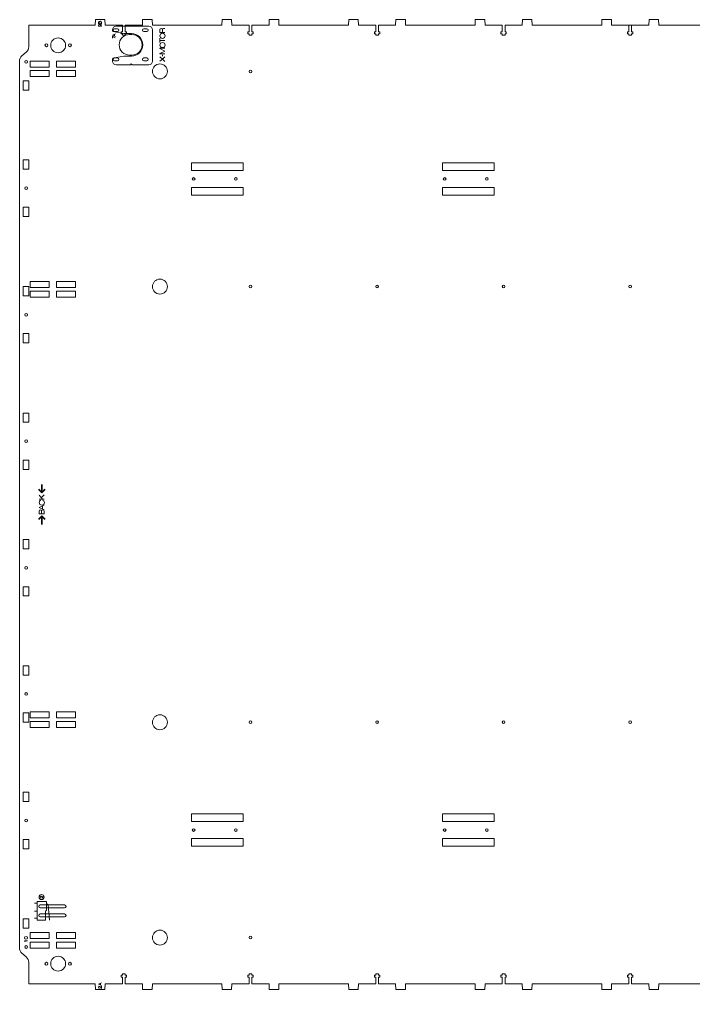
# Model space of a CAD drawing. Header units: millimetres. Extents: x 28 to 1172, y 38 to 862.
# Drawn here: x 28 to 600, y 38 to 862 of the extents above; entities that cross this region are included whole.
import ezdxf

# ---------------------------------------------------------------- set-up
doc = ezdxf.new("R2010")
doc.units = ezdxf.units.MM
doc.layers.add('New Back', color=1, linetype='CONTINUOUS', lineweight=0, true_color=0xff0000)
doc.layers.add('New Back Text', color=5, linetype='CONTINUOUS', lineweight=0, true_color=0x0000ff)

msp = doc.modelspace()

# ---------------------------------------------------------------- linework, layer by layer
at = {"layer": 'New Back', "color": 1, "true_color": 0xff0000}
for p, q in [((36.5, 838.39), (36.5, 856.68)), ((36.5, 856.68), (54.61, 856.68)), ((92.76, 856.68), (53.41, 856.68)), ((92.76, 856.68), (92.96, 861.55)), ((92.96, 861.55), (100.99, 861.55)), ((100.99, 861.55), (101.19, 856.68)), ((101.19, 856.68), (115.82, 856.68)), ((115.82, 856.68), (115.82, 851.06)), ((118.12, 851.06), (118.12, 856.68)), ((118.12, 856.68), (132.77, 856.68)), ((132.77, 856.68), (132.97, 861.55)), ((132.97, 861.55), (141, 861.55)), ((141, 861.55), (141.2, 856.68)), ((141.2, 856.68), (200.1, 856.68)), ((200.1, 856.68), (200.3, 861.55)), ((200.3, 861.55), (208.33, 861.55)), ((208.33, 861.55), (208.53, 856.68)), ((208.53, 856.68), (223.16, 856.68)), ((223.16, 856.68), (223.16, 851.06)), ((225.46, 851.06), (225.46, 856.68)), ((225.46, 856.68), (240.11, 856.68)), ((240.11, 856.68), (240.31, 861.55)), ((240.31, 861.55), (248.34, 861.55)), ((248.34, 861.55), (248.54, 856.68)), ((248.54, 856.68), (307.44, 856.68)), ((307.44, 856.68), (307.64, 861.55)), ((307.64, 861.55), (315.67, 861.55)), ((315.67, 861.55), (315.87, 856.68)), ((315.87, 856.68), (330.5, 856.68)), ((330.5, 856.68), (330.5, 851.06)), ((332.8, 851.06), (332.8, 856.68)), ((332.8, 856.68), (347.45, 856.68)), ((347.45, 856.68), (347.65, 861.55)), ((347.65, 861.55), (355.68, 861.55)), ((355.68, 861.55), (355.88, 856.68)), ((355.88, 856.68), (414.78, 856.68)), ((414.78, 856.68), (414.98, 861.55)), ((414.98, 861.55), (423.01, 861.55)), ((423.01, 861.55), (423.21, 856.68)), ((423.21, 856.68), (437.84, 856.68)), ((437.84, 856.68), (437.84, 851.06)), ((440.14, 851.06), (440.14, 856.68)), ((440.14, 856.68), (454.79, 856.68)), ((454.79, 856.68), (454.99, 861.55)), ((454.99, 861.55), (463.02, 861.55)), ((463.02, 861.55), (463.22, 856.68)), ((463.22, 856.68), (522.12, 856.68)), ((522.12, 856.68), (522.32, 861.55)), ((522.32, 861.55), (530.35, 861.55)), ((530.35, 861.55), (530.55, 856.68)), ((530.55, 856.68), (545.18, 856.68)), ((530.55, 856.68), (560.55, 856.68)), ((545.18, 856.68), (545.18, 851.06)), ((547.48, 851.06), (547.48, 856.68)), ((547.48, 856.68), (562.13, 856.68)), ((562.13, 856.68), (562.33, 861.55)), ((562.33, 861.55), (570.36, 861.55)), ((570.36, 861.55), (570.56, 856.68)), ((570.56, 856.68), (629.46, 856.68)), ((115.82, 851.06), (114.7, 851.06)), ((114.7, 851.06), (114.7, 849.3)), ((114.7, 849.3), (115.82, 849.3)), ((115.82, 849.3), (115.82, 848.15)), ((115.82, 848.15), (118.12, 848.15)), ((119.24, 851.06), (118.12, 851.06)), ((118.12, 848.15), (118.12, 849.3)), ((118.12, 849.3), (119.24, 849.3)), ((119.24, 849.3), (119.24, 851.06)), ((223.16, 851.06), (222.04, 851.06)), ((222.04, 851.06), (222.04, 849.3)), ((222.04, 849.3), (223.16, 849.3)), ((223.16, 849.3), (223.16, 848.15)), ((223.16, 848.15), (225.46, 848.15)), ((226.58, 851.06), (225.46, 851.06)), ((225.46, 848.15), (225.46, 849.3)), ((225.46, 849.3), (226.58, 849.3)), ((226.58, 849.3), (226.58, 851.06)), ((330.5, 851.06), (329.38, 851.06)), ((329.38, 851.06), (329.38, 849.3)), ((329.38, 849.3), (330.5, 849.3)), ((330.5, 849.3), (330.5, 848.15)), ((330.5, 848.15), (332.8, 848.15)), ((333.92, 851.06), (332.8, 851.06)), ((332.8, 848.15), (332.8, 849.3)), ((332.8, 849.3), (333.92, 849.3)), ((333.92, 849.3), (333.92, 851.06)), ((437.84, 851.06), (436.72, 851.06)), ((436.72, 851.06), (436.72, 849.3)), ((436.72, 849.3), (437.84, 849.3)), ((437.84, 849.3), (437.84, 848.15)), ((437.84, 848.15), (440.14, 848.15)), ((441.26, 851.06), (440.14, 851.06)), ((440.14, 848.15), (440.14, 849.3)), ((440.14, 849.3), (441.26, 849.3)), ((441.26, 849.3), (441.26, 851.06)), ((545.18, 851.06), (544.06, 851.06)), ((544.06, 851.06), (544.06, 849.3)), ((544.06, 849.3), (545.18, 849.3)), ((545.18, 849.3), (545.18, 848.15)), ((545.18, 848.15), (547.48, 848.15)), ((548.6, 851.06), (547.48, 851.06)), ((547.48, 848.15), (547.48, 849.3)), ((547.48, 849.3), (548.6, 849.3)), ((548.6, 849.3), (548.6, 851.06)), ((28.5, 73.87), (28.5, 826)), ((36.5, 61.48), (36.5, 43.32)), ((115.83, 50.7), (114.71, 50.7)), ((114.71, 50.7), (114.71, 48.94)), ((118.12, 51.85), (115.83, 51.85)), ((115.83, 51.85), (115.83, 50.7)), ((118.12, 50.7), (118.12, 51.85)), ((119.24, 50.7), (118.12, 50.7)), ((119.24, 48.94), (119.24, 50.7)), ((223.17, 50.7), (222.05, 50.7)), ((222.05, 50.7), (222.05, 48.94)), ((225.46, 51.85), (223.17, 51.85)), ((223.17, 51.85), (223.17, 50.7)), ((225.46, 50.7), (225.46, 51.85)), ((226.58, 50.7), (225.46, 50.7)), ((226.58, 48.94), (226.58, 50.7)), ((330.51, 50.7), (329.39, 50.7)), ((329.39, 50.7), (329.39, 48.94)), ((332.8, 51.85), (330.51, 51.85)), ((330.51, 51.85), (330.51, 50.7)), ((332.8, 50.7), (332.8, 51.85)), ((333.92, 50.7), (332.8, 50.7)), ((333.92, 48.94), (333.92, 50.7)), ((437.85, 50.7), (436.73, 50.7)), ((436.73, 50.7), (436.73, 48.94)), ((440.14, 51.85), (437.85, 51.85)), ((437.85, 51.85), (437.85, 50.7)), ((440.14, 50.7), (440.14, 51.85)), ((441.26, 50.7), (440.14, 50.7)), ((441.26, 48.94), (441.26, 50.7)), ((545.18, 50.7), (544.06, 50.7)), ((544.06, 50.7), (544.06, 48.94)), ((547.48, 51.85), (545.18, 51.85)), ((545.18, 51.85), (545.18, 50.7)), ((547.48, 50.7), (547.48, 51.85)), ((548.6, 50.7), (547.48, 50.7)), ((548.6, 48.94), (548.6, 50.7)), ((36.5, 43.32), (54.61, 43.32)), ((92.74, 43.32), (53.41, 43.32)), ((92.94, 38.45), (92.74, 43.32)), ((101.17, 43.32), (100.97, 38.45)), ((115.83, 43.32), (101.17, 43.32)), ((114.71, 48.94), (115.83, 48.94)), ((115.83, 48.94), (115.83, 43.32)), ((118.12, 43.32), (118.12, 48.94)), ((118.12, 48.94), (119.24, 48.94)), ((132.75, 43.32), (118.12, 43.32)), ((132.95, 38.45), (132.75, 43.32)), ((141.19, 43.32), (140.99, 38.45)), ((200.08, 43.32), (141.19, 43.32)), ((200.28, 38.45), (200.08, 43.32)), ((208.51, 43.32), (208.31, 38.45)), ((223.17, 43.32), (208.51, 43.32)), ((222.05, 48.94), (223.17, 48.94)), ((223.17, 48.94), (223.17, 43.32)), ((225.46, 43.32), (225.46, 48.94)), ((225.46, 48.94), (226.58, 48.94)), ((240.09, 43.32), (225.46, 43.32)), ((240.29, 38.45), (240.09, 43.32)), ((248.53, 43.32), (248.33, 38.45)), ((307.42, 43.32), (248.53, 43.32)), ((307.62, 38.45), (307.42, 43.32)), ((315.85, 43.32), (315.65, 38.45)), ((330.51, 43.32), (315.85, 43.32)), ((329.39, 48.94), (330.51, 48.94)), ((330.51, 48.94), (330.51, 43.32)), ((332.8, 43.32), (332.8, 48.94)), ((332.8, 48.94), (333.92, 48.94)), ((347.43, 43.32), (332.8, 43.32)), ((347.63, 38.45), (347.43, 43.32)), ((355.87, 43.32), (355.67, 38.45)), ((414.76, 43.32), (355.87, 43.32)), ((414.96, 38.45), (414.76, 43.32)), ((423.19, 43.32), (422.99, 38.45)), ((437.85, 43.32), (423.19, 43.32)), ((436.73, 48.94), (437.85, 48.94)), ((437.85, 48.94), (437.85, 43.32)), ((440.14, 43.32), (440.14, 48.94)), ((440.14, 48.94), (441.26, 48.94)), ((454.77, 43.32), (440.14, 43.32)), ((454.97, 38.45), (454.77, 43.32)), ((463.21, 43.32), (463.01, 38.45)), ((522.1, 43.32), (463.21, 43.32)), ((522.3, 38.45), (522.1, 43.32)), ((530.53, 43.32), (530.33, 38.45)), ((545.18, 43.32), (530.53, 43.32)), ((544.06, 48.94), (545.18, 48.94)), ((545.18, 48.94), (545.18, 43.32)), ((547.48, 43.32), (547.48, 48.94)), ((547.48, 48.94), (548.6, 48.94)), ((562.11, 43.32), (547.48, 43.32)), ((562.31, 38.45), (562.11, 43.32)), ((570.54, 43.32), (570.34, 38.45)), ((629.44, 43.32), (570.54, 43.32)), ((100.97, 38.45), (92.94, 38.45)), ((140.99, 38.45), (132.95, 38.45)), ((208.31, 38.45), (200.28, 38.45)), ((248.33, 38.45), (240.29, 38.45)), ((315.65, 38.45), (307.62, 38.45)), ((355.67, 38.45), (347.63, 38.45)), ((422.99, 38.45), (414.96, 38.45)), ((463.01, 38.45), (454.97, 38.45)), ((530.33, 38.45), (522.3, 38.45)), ((570.34, 38.45), (562.31, 38.45))]:
    msp.add_line(p, q, dxfattribs=at)
for points in [[(109.19, 853.61), (111.6, 853.61), (111.6, 853.61)], [(111.6, 851.21), (109.19, 851.21)], [(121.8, 848.77), (123.8, 848.77), (123.8, 848.77)], [(133.99, 853.61), (136.4, 853.61), (136.4, 853.61)], [(136.4, 851.21), (133.99, 851.21)], [(34.34, 833.74), (30.66, 830.65)], [(51.32, 838.36), (51.32, 838.36)], [(61.32, 833.24), (61.32, 833.24)], [(71.32, 838.36), (71.32, 838.36)], [(28.5, 826), (28.5, 626.2)], [(35.27, 825.53), (35.27, 825.53)], [(37.73, 821.04), (37.73, 826.16), (53.73, 826.16), (53.73, 821.04), (37.73, 821.04), (37.73, 821.04)], [(59.96, 821.04), (59.96, 826.16), (75.96, 826.16), (75.96, 821.04), (59.96, 821.04), (59.96, 821.04)], [(109.19, 828.81), (111.6, 828.81), (111.6, 828.81)], [(111.6, 826.41), (109.19, 826.41)], [(123.8, 831.25), (121.8, 831.25)], [(133.99, 828.81), (136.4, 828.81), (136.4, 828.81)], [(136.4, 826.41), (133.99, 826.41)], [(37.73, 813.04), (37.73, 818.16), (53.73, 818.16), (53.73, 813.04), (37.73, 813.04), (37.73, 813.04)], [(59.96, 813.04), (59.96, 818.16), (75.96, 818.16), (75.96, 813.04), (59.96, 813.04), (59.96, 813.04)], [(225.45, 817.45), (225.45, 817.45)], [(31.66, 801.59), (31.66, 809.47), (36.62, 809.47), (36.62, 801.59), (31.66, 801.59), (31.66, 801.59)], [(147.57, 811.13), (147.57, 811.13)], [(31.66, 734.41), (31.66, 742.29), (36.62, 742.29), (36.62, 734.41), (31.66, 734.41), (31.66, 734.41)], [(197.06, 739.76), (218.1, 739.76), (218.1, 733.36), (174.43, 733.36), (174.43, 739.76), (197.06, 739.76), (197.06, 739.76)], [(409.85, 739.76), (430.89, 739.76), (430.89, 733.36), (387.22, 733.36), (387.22, 739.76), (409.85, 739.76), (409.85, 739.76)], [(176.21, 725.02), (176.21, 725.02)], [(211.92, 725.02), (211.92, 725.02)], [(389, 725.02), (389, 725.02)], [(424.71, 725.02), (424.71, 725.02)], [(35.27, 718.35), (35.27, 718.35)], [(191.07, 712.56), (174.43, 712.56), (174.43, 718.96), (218.1, 718.96), (218.1, 712.56), (191.07, 712.56), (191.07, 712.56)], [(403.86, 712.56), (387.22, 712.56), (387.22, 718.96), (430.89, 718.96), (430.89, 712.56), (403.86, 712.56), (403.86, 712.56)], [(31.66, 694.41), (31.66, 702.29), (36.62, 702.29), (36.62, 694.41), (31.66, 694.41), (31.66, 694.41)], [(31.66, 627.07), (31.66, 634.95), (36.62, 634.95), (36.62, 627.07), (31.66, 627.07), (31.66, 627.07)], [(37.73, 634.01), (37.73, 639.13), (53.73, 639.13), (53.73, 634.01), (37.73, 634.01), (37.73, 634.01)], [(59.96, 634.01), (59.96, 639.13), (75.96, 639.13), (75.96, 634.01), (59.96, 634.01), (59.96, 634.01)], [(225.45, 634.88), (225.45, 634.88)], [(332.79, 634.88), (332.79, 634.88)], [(440.13, 634.88), (440.13, 634.88)], [(547.47, 634.88), (547.47, 634.88)], [(37.73, 626.01), (37.73, 631.13), (53.73, 631.13), (53.73, 626.01), (37.73, 626.01), (37.73, 626.01)], [(59.96, 626.01), (59.96, 631.13), (75.96, 631.13), (75.96, 626.01), (59.96, 626.01), (59.96, 626.01)], [(147.57, 628.56), (147.57, 628.56)], [(35.27, 611.01), (35.27, 611.01)], [(31.66, 587.07), (31.66, 594.95), (36.62, 594.95), (36.62, 587.07), (31.66, 587.07), (31.66, 587.07)], [(31.66, 519.73), (31.66, 527.61), (36.62, 527.61), (36.62, 519.73), (31.66, 519.73), (31.66, 519.73)], [(35.27, 503.67), (35.27, 503.67)], [(31.66, 479.73), (31.66, 487.61), (36.62, 487.61), (36.62, 479.73), (31.66, 479.73), (31.66, 479.73)], [(31.66, 412.39), (31.66, 420.27), (36.62, 420.27), (36.62, 412.39), (31.66, 412.39), (31.66, 412.39)], [(35.27, 396.33), (35.27, 396.33)], [(31.66, 372.39), (31.66, 380.27), (36.62, 380.27), (36.62, 372.39), (31.66, 372.39), (31.66, 372.39)], [(31.66, 305.32), (31.66, 313.2), (36.62, 313.2), (36.62, 305.32), (31.66, 305.32), (31.66, 305.32)], [(35.27, 289.26), (35.27, 289.26)], [(28.5, 273.67), (28.5, 73.87)], [(31.66, 265.32), (31.66, 273.2), (36.62, 273.2), (36.62, 265.32), (31.66, 265.32), (31.66, 265.32)], [(37.73, 268.87), (37.73, 273.99), (53.73, 273.99), (53.73, 268.87), (37.73, 268.87), (37.73, 268.87)], [(59.96, 268.87), (59.96, 273.99), (75.96, 273.99), (75.96, 268.87), (59.96, 268.87), (59.96, 268.87)], [(37.73, 260.87), (37.73, 265.99), (53.73, 265.99), (53.73, 260.87), (37.73, 260.87), (37.73, 260.87)], [(59.96, 260.87), (59.96, 265.99), (75.96, 265.99), (75.96, 260.87), (59.96, 260.87), (59.96, 260.87)], [(225.45, 265.27), (225.45, 265.27)], [(332.79, 265.27), (332.79, 265.27)], [(440.13, 265.27), (440.13, 265.27)], [(547.47, 265.27), (547.47, 265.27)], [(147.57, 258.95), (147.57, 258.95)], [(31.66, 197.98), (31.66, 205.86), (36.62, 205.86), (36.62, 197.98), (31.66, 197.98), (31.66, 197.98)], [(35.27, 212.66), (35.27, 212.66)], [(35.27, 181.92), (35.27, 181.92)], [(197.06, 187.44), (218.1, 187.44), (218.1, 181.04), (174.43, 181.04), (174.43, 187.44), (197.06, 187.44), (197.06, 187.44)], [(409.85, 187.44), (430.89, 187.44), (430.89, 181.04), (387.22, 181.04), (387.22, 187.44), (409.85, 187.44), (409.85, 187.44)], [(31.66, 157.98), (31.66, 165.86), (36.62, 165.86), (36.62, 157.98), (31.66, 157.98), (31.66, 157.98)], [(191.07, 160.24), (174.43, 160.24), (174.43, 166.64), (218.1, 166.64), (218.1, 160.24), (191.07, 160.24), (191.07, 160.24)], [(176.21, 172.7), (176.21, 172.7)], [(211.92, 172.7), (211.92, 172.7)], [(403.86, 160.24), (387.22, 160.24), (387.22, 166.64), (430.89, 166.64), (430.89, 160.24), (403.86, 160.24), (403.86, 160.24)], [(389, 172.7), (389, 172.7)], [(424.71, 172.7), (424.71, 172.7)], [(66.82, 110.27), (46.02, 110.27), (46.02, 110.27)], [(46.02, 107.87), (66.82, 107.87)], [(66.82, 102.59), (46.02, 102.59), (46.02, 102.59)], [(46.02, 100.19), (66.82, 100.19)], [(31.66, 90.64), (31.66, 98.52), (36.62, 98.52), (36.62, 90.64), (31.66, 90.64), (31.66, 90.64)], [(37.73, 81.68), (37.73, 86.81), (53.73, 86.81), (53.73, 81.68), (37.73, 81.68), (37.73, 81.68)], [(59.96, 81.68), (59.96, 86.81), (75.96, 86.81), (75.96, 81.68), (59.96, 81.68), (59.96, 81.68)], [(225.45, 82.56), (225.45, 82.56)], [(35.14, 82.25), (35.14, 82.25)], [(35.27, 74.58), (35.27, 74.58)], [(37.73, 73.68), (37.73, 78.8), (53.73, 78.8), (53.73, 73.68), (37.73, 73.68), (37.73, 73.68)], [(59.96, 73.68), (59.96, 78.8), (75.96, 78.8), (75.96, 73.68), (59.96, 73.68), (59.96, 73.68)], [(147.57, 76.24), (147.57, 76.24)], [(30.66, 69.22), (34.34, 66.13)], [(51.32, 59.24), (51.32, 59.24)], [(71.32, 59.24), (71.32, 59.24)], [(61.32, 54.12), (61.32, 54.12)]]:
    msp.add_lwpolyline(points, dxfattribs=at)
for points in [[(107.99, 852.41), (107.99, 853.07), (108.53, 853.61), (109.19, 853.61)], [(109.19, 851.21), (108.53, 851.21), (107.99, 851.74), (107.99, 852.41)], [(111.6, 853.61), (112.26, 853.61), (112.8, 853.07), (112.8, 852.41)], [(112.8, 852.41), (112.8, 851.74), (112.26, 851.21), (111.6, 851.21)], [(113.04, 840.01), (113.04, 844.85), (116.96, 848.77), (121.8, 848.77)], [(123.8, 848.77), (128.64, 848.77), (132.56, 844.85), (132.56, 840.01)], [(132.79, 852.41), (132.79, 853.07), (133.33, 853.61), (133.99, 853.61)], [(133.99, 851.21), (133.33, 851.21), (132.79, 851.74), (132.79, 852.41)], [(136.4, 853.61), (137.06, 853.61), (137.6, 853.07), (137.6, 852.41)], [(137.6, 852.41), (137.6, 851.74), (137.06, 851.21), (136.4, 851.21)], [(51.32, 840.76), (50.66, 840.76), (50.12, 840.23), (50.12, 839.57)], [(50.12, 839.57), (50.12, 838.9), (50.66, 838.36), (51.32, 838.36)], [(52.52, 839.57), (52.52, 840.23), (51.98, 840.76), (51.32, 840.76)], [(51.32, 838.36), (51.98, 838.36), (52.52, 838.9), (52.52, 839.57)], [(61.32, 845.88), (57.83, 845.88), (55, 843.06), (55, 839.57)], [(55, 839.57), (55, 836.07), (57.83, 833.24), (61.32, 833.24)], [(67.64, 839.57), (67.64, 843.06), (64.81, 845.88), (61.32, 845.88)], [(61.32, 833.24), (64.81, 833.24), (67.64, 836.07), (67.64, 839.57)], [(71.32, 840.76), (70.66, 840.76), (70.12, 840.23), (70.12, 839.57)], [(70.12, 839.57), (70.12, 838.9), (70.66, 838.36), (71.32, 838.36)], [(72.52, 839.57), (72.52, 840.23), (71.98, 840.76), (71.32, 840.76)], [(71.32, 838.36), (71.98, 838.36), (72.52, 838.9), (72.52, 839.57)], [(121.8, 831.25), (116.96, 831.25), (113.04, 835.17), (113.04, 840.01)], [(132.56, 840.01), (132.56, 835.17), (128.64, 831.25), (123.8, 831.25)], [(36.5, 838.39), (36.5, 836.83), (35.53, 834.74), (34.34, 833.74)], [(30.66, 830.65), (29.47, 829.65), (28.5, 827.56), (28.5, 826)], [(33, 825.53), (33, 826.16), (33.51, 826.67), (34.14, 826.67)], [(34.14, 824.39), (33.51, 824.39), (33, 824.9), (33, 825.53)], [(34.14, 826.67), (34.76, 826.67), (35.27, 826.16), (35.27, 825.53)], [(35.27, 825.53), (35.27, 824.9), (34.76, 824.39), (34.14, 824.39)], [(107.99, 827.61), (107.99, 828.27), (108.53, 828.81), (109.19, 828.81)], [(109.19, 826.41), (108.53, 826.41), (107.99, 826.94), (107.99, 827.61)], [(111.6, 828.81), (112.26, 828.81), (112.8, 828.27), (112.8, 827.61)], [(112.8, 827.61), (112.8, 826.94), (112.26, 826.41), (111.6, 826.41)], [(132.79, 827.61), (132.79, 828.27), (133.33, 828.81), (133.99, 828.81)], [(133.99, 826.41), (133.33, 826.41), (132.79, 826.94), (132.79, 827.61)], [(136.4, 828.81), (137.06, 828.81), (137.6, 828.27), (137.6, 827.61)], [(137.6, 827.61), (137.6, 826.94), (137.06, 826.41), (136.4, 826.41)], [(147.57, 823.77), (144.08, 823.77), (141.25, 820.94), (141.25, 817.45)], [(153.89, 817.45), (153.89, 820.94), (151.06, 823.77), (147.57, 823.77)], [(141.25, 817.45), (141.25, 813.96), (144.08, 811.13), (147.57, 811.13)], [(147.57, 811.13), (151.06, 811.13), (153.89, 813.96), (153.89, 817.45)], [(223.17, 817.45), (223.17, 818.08), (223.68, 818.59), (224.31, 818.59)], [(224.31, 816.31), (223.68, 816.31), (223.17, 816.82), (223.17, 817.45)], [(224.31, 818.59), (224.94, 818.59), (225.45, 818.08), (225.45, 817.45)], [(225.45, 817.45), (225.45, 816.82), (224.94, 816.31), (224.31, 816.31)], [(176.21, 727.3), (175.59, 727.3), (175.07, 726.79), (175.07, 726.16)], [(175.07, 726.16), (175.07, 725.54), (175.59, 725.02), (176.21, 725.02)], [(177.35, 726.16), (177.35, 726.79), (176.84, 727.3), (176.21, 727.3)], [(176.21, 725.02), (176.84, 725.02), (177.35, 725.54), (177.35, 726.16)], [(211.92, 727.3), (211.3, 727.3), (210.78, 726.79), (210.78, 726.16)], [(210.78, 726.16), (210.78, 725.54), (211.29, 725.02), (211.92, 725.02)], [(213.06, 726.16), (213.06, 726.79), (212.55, 727.3), (211.92, 727.3)], [(211.92, 725.02), (212.55, 725.02), (213.06, 725.54), (213.06, 726.16)], [(389, 727.3), (388.37, 727.3), (387.86, 726.79), (387.86, 726.16)], [(387.86, 726.16), (387.86, 725.54), (388.37, 725.02), (389, 725.02)], [(390.14, 726.16), (390.14, 726.79), (389.63, 727.3), (389, 727.3)], [(389, 725.02), (389.63, 725.02), (390.14, 725.54), (390.14, 726.16)], [(424.71, 727.3), (424.08, 727.3), (423.57, 726.79), (423.57, 726.16)], [(423.57, 726.16), (423.57, 725.54), (424.08, 725.02), (424.71, 725.02)], [(425.85, 726.16), (425.85, 726.79), (425.34, 727.3), (424.71, 727.3)], [(424.71, 725.02), (425.34, 725.02), (425.85, 725.54), (425.85, 726.16)], [(33, 718.35), (33, 718.98), (33.51, 719.49), (34.14, 719.49)], [(34.14, 717.21), (33.51, 717.21), (33, 717.72), (33, 718.35)], [(34.14, 719.49), (34.76, 719.49), (35.27, 718.98), (35.27, 718.35)], [(35.27, 718.35), (35.27, 717.72), (34.76, 717.21), (34.14, 717.21)], [(147.57, 641.2), (144.08, 641.2), (141.25, 638.37), (141.25, 634.88)], [(141.25, 634.88), (141.25, 631.39), (144.08, 628.56), (147.57, 628.56)], [(153.89, 634.88), (153.89, 638.37), (151.06, 641.2), (147.57, 641.2)], [(147.57, 628.56), (151.06, 628.56), (153.89, 631.39), (153.89, 634.88)], [(223.17, 634.88), (223.17, 635.51), (223.68, 636.02), (224.31, 636.02)], [(224.31, 633.74), (223.68, 633.74), (223.17, 634.26), (223.17, 634.88)], [(224.31, 636.02), (224.94, 636.02), (225.45, 635.51), (225.45, 634.88)], [(225.45, 634.88), (225.45, 634.26), (224.94, 633.74), (224.31, 633.74)], [(330.51, 634.88), (330.51, 635.51), (331.02, 636.02), (331.65, 636.02)], [(331.65, 633.74), (331.02, 633.74), (330.51, 634.26), (330.51, 634.88)], [(331.65, 636.02), (332.28, 636.02), (332.79, 635.51), (332.79, 634.88)], [(332.79, 634.88), (332.79, 634.26), (332.28, 633.74), (331.65, 633.74)], [(437.85, 634.88), (437.85, 635.51), (438.36, 636.02), (438.99, 636.02)], [(438.99, 633.74), (438.36, 633.74), (437.85, 634.26), (437.85, 634.88)], [(438.99, 636.02), (439.62, 636.02), (440.13, 635.51), (440.13, 634.88)], [(440.13, 634.88), (440.13, 634.26), (439.62, 633.74), (438.99, 633.74)], [(545.19, 634.88), (545.19, 635.51), (545.7, 636.02), (546.33, 636.02)], [(546.33, 633.74), (545.7, 633.74), (545.19, 634.26), (545.19, 634.88)], [(546.33, 636.02), (546.96, 636.02), (547.47, 635.51), (547.47, 634.88)], [(547.47, 634.88), (547.47, 634.26), (546.96, 633.74), (546.33, 633.74)], [(33, 611.01), (33, 611.64), (33.51, 612.15), (34.14, 612.15)], [(34.14, 609.87), (33.51, 609.87), (33, 610.38), (33, 611.01)], [(34.14, 612.15), (34.76, 612.15), (35.27, 611.64), (35.27, 611.01)], [(35.27, 611.01), (35.27, 610.38), (34.76, 609.87), (34.14, 609.87)], [(33, 503.67), (33, 504.3), (33.51, 504.81), (34.14, 504.81)], [(34.14, 502.53), (33.51, 502.53), (33, 503.04), (33, 503.67)], [(34.14, 504.81), (34.76, 504.81), (35.27, 504.3), (35.27, 503.67)], [(35.27, 503.67), (35.27, 503.04), (34.76, 502.53), (34.14, 502.53)], [(33, 396.33), (33, 396.96), (33.51, 397.47), (34.14, 397.47)], [(34.14, 395.19), (33.51, 395.19), (33, 395.7), (33, 396.33)], [(34.14, 397.47), (34.76, 397.47), (35.27, 396.96), (35.27, 396.33)], [(35.27, 396.33), (35.27, 395.7), (34.76, 395.19), (34.14, 395.19)], [(33, 289.26), (33, 289.89), (33.51, 290.4), (34.14, 290.4)], [(34.14, 288.12), (33.51, 288.12), (33, 288.63), (33, 289.26)], [(34.14, 290.4), (34.76, 290.4), (35.27, 289.89), (35.27, 289.26)], [(35.27, 289.26), (35.27, 288.63), (34.76, 288.12), (34.14, 288.12)], [(147.57, 271.59), (144.08, 271.59), (141.25, 268.76), (141.25, 265.27)], [(147.57, 271.59), (144.08, 271.59), (141.25, 268.76), (141.25, 265.27)], [(141.25, 265.27), (141.25, 261.78), (144.08, 258.95), (147.57, 258.95)], [(153.89, 265.27), (153.89, 268.76), (151.06, 271.59), (147.57, 271.59)], [(153.89, 265.27), (153.89, 268.76), (151.06, 271.59), (147.57, 271.59)], [(147.57, 258.95), (151.06, 258.95), (153.89, 261.78), (153.89, 265.27)], [(223.17, 265.27), (223.17, 265.9), (223.68, 266.41), (224.31, 266.41)], [(224.31, 264.13), (223.68, 264.13), (223.17, 264.64), (223.17, 265.27)], [(224.31, 266.41), (224.94, 266.41), (225.45, 265.9), (225.45, 265.27)], [(225.45, 265.27), (225.45, 264.64), (224.94, 264.13), (224.31, 264.13)], [(330.51, 265.27), (330.51, 265.9), (331.02, 266.41), (331.65, 266.41)], [(331.65, 264.13), (331.02, 264.13), (330.51, 264.64), (330.51, 265.27)], [(331.65, 266.41), (332.28, 266.41), (332.79, 265.9), (332.79, 265.27)], [(332.79, 265.27), (332.79, 264.64), (332.28, 264.13), (331.65, 264.13)], [(437.85, 265.27), (437.85, 265.9), (438.36, 266.41), (438.99, 266.41)], [(438.99, 264.13), (438.36, 264.13), (437.85, 264.64), (437.85, 265.27)], [(438.99, 266.41), (439.62, 266.41), (440.13, 265.9), (440.13, 265.27)], [(440.13, 265.27), (440.13, 264.64), (439.62, 264.13), (438.99, 264.13)], [(545.19, 265.27), (545.19, 265.9), (545.7, 266.41), (546.33, 266.41)], [(546.33, 264.13), (545.7, 264.13), (545.19, 264.64), (545.19, 265.27)], [(546.33, 266.41), (546.96, 266.41), (547.47, 265.9), (547.47, 265.27)], [(547.47, 265.27), (547.47, 264.64), (546.96, 264.13), (546.33, 264.13)], [(33, 181.92), (33, 182.55), (33.51, 183.06), (34.14, 183.06)], [(34.14, 180.78), (33.51, 180.78), (33, 181.29), (33, 181.92)], [(34.14, 183.06), (34.76, 183.06), (35.27, 182.55), (35.27, 181.92)], [(35.27, 181.92), (35.27, 181.29), (34.76, 180.78), (34.14, 180.78)], [(176.21, 174.98), (175.59, 174.98), (175.07, 174.46), (175.07, 173.84)], [(175.07, 173.84), (175.07, 173.21), (175.59, 172.7), (176.21, 172.7)], [(177.35, 173.84), (177.35, 174.46), (176.84, 174.98), (176.21, 174.98)], [(176.21, 172.7), (176.84, 172.7), (177.35, 173.21), (177.35, 173.84)], [(211.92, 174.98), (211.3, 174.98), (210.78, 174.46), (210.78, 173.84)], [(210.78, 173.84), (210.78, 173.21), (211.29, 172.7), (211.92, 172.7)], [(213.06, 173.84), (213.06, 174.46), (212.55, 174.98), (211.92, 174.98)], [(211.92, 172.7), (212.55, 172.7), (213.06, 173.21), (213.06, 173.84)], [(389, 174.98), (388.37, 174.98), (387.86, 174.46), (387.86, 173.84)], [(387.86, 173.84), (387.86, 173.21), (388.37, 172.7), (389, 172.7)], [(390.14, 173.84), (390.14, 174.46), (389.63, 174.98), (389, 174.98)], [(389, 172.7), (389.63, 172.7), (390.14, 173.21), (390.14, 173.84)], [(424.71, 174.98), (424.08, 174.98), (423.57, 174.46), (423.57, 173.84)], [(423.57, 173.84), (423.57, 173.21), (424.08, 172.7), (424.71, 172.7)], [(425.85, 173.84), (425.85, 174.46), (425.34, 174.98), (424.71, 174.98)], [(424.71, 172.7), (425.34, 172.7), (425.85, 173.21), (425.85, 173.84)], [(46.02, 110.27), (45.36, 110.27), (44.82, 109.73), (44.82, 109.07)], [(44.82, 109.07), (44.82, 108.41), (45.36, 107.87), (46.02, 107.87)], [(68.02, 109.07), (68.02, 109.73), (67.48, 110.27), (66.82, 110.27)], [(66.82, 107.87), (67.48, 107.87), (68.02, 108.41), (68.02, 109.07)], [(46.02, 102.59), (45.36, 102.59), (44.82, 102.05), (44.82, 101.39)], [(44.82, 101.39), (44.82, 100.73), (45.36, 100.19), (46.02, 100.19)], [(68.02, 101.39), (68.02, 102.05), (67.48, 102.59), (66.82, 102.59)], [(66.82, 100.19), (67.48, 100.19), (68.02, 100.73), (68.02, 101.39)], [(147.57, 88.87), (144.08, 88.87), (141.25, 86.05), (141.25, 82.56)], [(141.25, 82.56), (141.25, 79.06), (144.08, 76.24), (147.57, 76.24)], [(153.89, 82.56), (153.89, 86.05), (151.06, 88.87), (147.57, 88.87)], [(147.57, 76.24), (151.06, 76.24), (153.89, 79.06), (153.89, 82.56)], [(223.17, 82.56), (223.17, 83.19), (223.68, 83.7), (224.31, 83.7)], [(224.31, 81.42), (223.68, 81.42), (223.17, 81.93), (223.17, 82.56)], [(224.31, 83.7), (224.94, 83.7), (225.45, 83.19), (225.45, 82.56)], [(225.45, 82.56), (225.45, 81.93), (224.94, 81.42), (224.31, 81.42)], [(33, 74.58), (33, 75.21), (33.51, 75.72), (34.14, 75.72)], [(34.14, 73.44), (33.51, 73.44), (33, 73.95), (33, 74.58)], [(34.14, 75.72), (34.76, 75.72), (35.27, 75.21), (35.27, 74.58)], [(35.27, 74.58), (35.27, 73.95), (34.76, 73.44), (34.14, 73.44)], [(28.5, 73.87), (28.5, 72.31), (29.47, 70.22), (30.66, 69.22)], [(34.34, 66.13), (35.53, 65.13), (36.5, 63.04), (36.5, 61.48)], [(61.32, 66.76), (57.83, 66.76), (55, 63.93), (55, 60.44)], [(67.64, 60.44), (67.64, 63.93), (64.81, 66.76), (61.32, 66.76)], [(51.32, 61.64), (50.66, 61.64), (50.12, 61.1), (50.12, 60.44)], [(50.12, 60.44), (50.12, 59.77), (50.66, 59.24), (51.32, 59.24)], [(52.52, 60.44), (52.52, 61.1), (51.98, 61.64), (51.32, 61.64)], [(51.32, 59.24), (51.98, 59.24), (52.52, 59.77), (52.52, 60.44)], [(55, 60.44), (55, 56.95), (57.83, 54.12), (61.32, 54.12)], [(61.32, 54.12), (64.81, 54.12), (67.64, 56.95), (67.64, 60.44)], [(71.32, 61.64), (70.66, 61.64), (70.12, 61.1), (70.12, 60.44)], [(70.12, 60.44), (70.12, 59.77), (70.66, 59.24), (71.32, 59.24)], [(72.52, 60.44), (72.52, 61.1), (71.98, 61.64), (71.32, 61.64)], [(71.32, 59.24), (71.98, 59.24), (72.52, 59.77), (72.52, 60.44)]]:
    msp.add_open_spline(points, degree=3, dxfattribs=at)
at = {"layer": 'New Back Text', "color": 5, "true_color": 0x0000ff}
for points in [[(95.57, 857.88), (95.57, 859.19)], [(97.99, 859.11), (97.99, 857.88), (95.57, 857.88), (95.57, 857.88)], [(96.72, 859.31), (96.72, 857.88)], [(96.72, 859.31), (96.72, 859.31)], [(96.87, 856.66), (97.17, 856.08)], [(97.92, 855.46), (97.92, 857.23)], [(109.83, 846.97), (107.41, 848.08), (107.41, 848.17), (109.83, 849.28)], [(107.69, 851.41), (116.99, 849.63), (123.56, 849.63)], [(109.03, 848.91), (109.03, 847.33)], [(138.16, 855.83), (110.56, 855.83)], [(141.36, 826.23), (141.36, 852.63)], [(151.77, 850.33), (147.61, 850.33), (147.61, 852.63)], [(149.74, 852.78), (149.75, 852.78)], [(149.75, 852.78), (149.76, 850.33)], [(107.4, 845.54), (107.4, 847.23), (107.49, 847.23)], [(147.6, 847.63), (147.6, 847.63)], [(147.6, 841.94), (147.6, 845.54)], [(151.77, 843.75), (147.6, 843.75)], [(147.6, 839.78), (147.6, 839.78)], [(151.77, 832.34), (147.61, 832.34), (147.61, 832.53), (151.66, 834.72), (151.66, 834.73), (147.61, 836.91), (147.61, 837.1), (151.77, 837.1)], [(149.78, 830.37), (149.78, 831.49)], [(107.36, 827.24), (107.36, 826.23)], [(123.56, 830.43), (116.98, 830.43), (107.69, 828.65)], [(110.56, 823.03), (122.66, 823.03), (123.37, 823.74), (124.08, 823.03), (138.16, 823.03), (138.16, 823.03)], [(147.51, 829.84), (149.74, 827.9)], [(151.87, 825.96), (149.74, 827.9), (147.51, 826.03)], [(151.87, 829.75), (149.74, 827.9)], [(50.27, 462.6), (47.49, 459.82), (44.71, 462.6)], [(47.29, 467.05), (47.29, 460.51), (44.89, 462.91)], [(50.08, 462.9), (47.69, 460.51), (47.69, 467.05)], [(47.93, 454.48), (45.31, 457.9)], [(49.48, 454.48), (45.31, 454.48)], [(46.96, 455.74), (49.48, 458.29)], [(49.48, 445.5), (45.31, 447.41), (45.31, 447.57), (49.48, 449.48)], [(48.1, 448.85), (48.1, 446.12)], [(44.71, 437.5), (47.49, 440.28), (50.27, 437.5)], [(44.9, 437.2), (47.29, 439.59), (47.29, 433.06)], [(45.31, 441.98), (45.31, 444.25)], [(49.48, 444.1), (49.48, 441.98), (45.31, 441.98), (45.31, 441.98)], [(47.3, 444.45), (47.29, 441.98)], [(47.29, 444.45), (47.3, 444.45)], [(47.69, 433.06), (47.69, 439.59), (50.09, 437.2)], [(47.29, 119.05), (47.29, 119.05)], [(47.38, 117.24), (47.68, 116.66)], [(48.43, 116.04), (48.43, 117.81)], [(43.46, 111.9), (41.37, 111.9)], [(43.46, 112.81), (43.46, 97.77)], [(51.07, 113.26), (43.91, 113.26)], [(51.52, 106.27), (51.52, 112.81)], [(52.74, 110.27), (53.97, 97.32)], [(43.46, 105.06), (41.37, 105.06)], [(43.46, 98.92), (41.37, 98.92)], [(50.74, 97.77), (50.74, 104.82)], [(51.11, 105.53), (51.15, 105.56)], [(43.91, 97.32), (50.29, 97.32), (50.29, 97.32)], [(32.92, 79.76), (32.92, 79.85), (35.31, 79.85)], [(98.07, 41.88), (95.65, 42.99), (95.65, 43.08), (98.07, 44.19)], [(97.27, 43.82), (97.27, 42.24)], [(97.99, 39.52), (97.99, 41.3)], [(96.94, 40.72), (97.24, 40.14)]]:
    msp.add_lwpolyline(points, dxfattribs=at)
for points in [[(95.48, 856.35), (95.48, 857.02), (95.92, 857.16), (96.15, 857.16)], [(96.33, 855.51), (96.07, 855.51), (95.48, 855.51), (95.48, 856.35)], [(95.57, 859.19), (95.57, 859.58), (95.78, 859.84), (96.17, 859.84)], [(96.15, 857.16), (96.5, 857.16), (96.7, 856.95), (96.87, 856.66)], [(96.17, 859.84), (96.45, 859.84), (96.72, 859.59), (96.72, 859.31)], [(96.72, 859.31), (96.74, 859.62), (96.91, 859.92), (97.33, 859.92)], [(97.17, 856.08), (97.42, 855.64), (97.56, 855.46), (97.92, 855.46)], [(97.33, 859.92), (97.61, 859.92), (97.99, 859.74), (97.99, 859.11)], [(110.56, 855.83), (108.82, 855.83), (107.42, 854.45), (107.36, 852.73)], [(107.36, 852.73), (107.38, 852.26), (107.49, 851.81), (107.69, 851.41)], [(123.56, 849.63), (128.86, 849.63), (133.16, 845.33), (133.16, 840.03)], [(141.36, 852.63), (141.36, 854.4), (139.92, 855.83), (138.16, 855.83)], [(147.6, 847.63), (147.6, 848.82), (148.4, 849.79), (149.78, 849.79)], [(147.61, 852.63), (147.61, 853.46), (148, 853.78), (148.74, 853.78)], [(148.74, 853.78), (149.14, 853.78), (149.7, 853.51), (149.74, 852.78)], [(149.75, 852.78), (149.75, 853.42), (150.05, 853.7), (150.62, 853.7)], [(149.78, 849.79), (151.16, 849.79), (151.96, 848.82), (151.96, 847.63)], [(150.62, 853.7), (150.78, 853.7), (151.61, 853.71), (151.77, 853.79)], [(107.49, 847.23), (108.17, 846.45), (108.96, 846.08), (109.78, 846.05)], [(133.16, 840.03), (133.16, 834.73), (128.86, 830.43), (123.56, 830.43)], [(149.78, 845.47), (148.4, 845.47), (147.6, 846.44), (147.6, 847.63)], [(147.6, 839.78), (147.6, 840.97), (148.4, 841.94), (149.78, 841.94)], [(149.78, 837.62), (148.4, 837.62), (147.6, 838.59), (147.6, 839.78)], [(151.96, 847.63), (151.96, 846.44), (151.16, 845.47), (149.78, 845.47)], [(149.78, 841.94), (151.16, 841.94), (151.96, 840.97), (151.96, 839.78)], [(151.96, 839.78), (151.96, 838.59), (151.16, 837.62), (149.78, 837.62)], [(107.69, 828.65), (107.48, 828.22), (107.36, 827.74), (107.36, 827.24)], [(107.36, 826.23), (107.36, 824.46), (108.79, 823.03), (110.56, 823.03)], [(138.16, 823.03), (139.92, 823.03), (141.36, 824.46), (141.36, 826.23)], [(45.31, 451.66), (45.31, 452.65), (45.71, 453.43), (46.62, 453.65)], [(47.99, 453.75), (49.11, 453.63), (49.67, 452.63), (49.67, 451.66)], [(47.49, 449.5), (46.11, 449.5), (45.31, 450.47), (45.31, 451.66)], [(45.31, 444.25), (45.31, 444.91), (45.67, 445.37), (46.35, 445.37)], [(46.35, 445.37), (46.84, 445.37), (47.3, 444.94), (47.29, 444.45)], [(47.3, 444.45), (47.33, 444.99), (47.62, 445.5), (48.35, 445.5)], [(49.67, 451.66), (49.67, 450.47), (48.87, 449.5), (47.49, 449.5)], [(48.35, 445.5), (48.83, 445.5), (49.48, 445.19), (49.48, 444.1)], [(45.16, 116.92), (45.16, 118.1), (46.12, 119.05), (47.29, 119.05)], [(47.29, 114.8), (46.12, 114.8), (45.16, 115.75), (45.16, 116.92)], [(45.99, 116.93), (45.99, 117.6), (46.43, 117.74), (46.66, 117.74)], [(46.84, 116.09), (46.58, 116.09), (45.99, 116.09), (45.99, 116.93)], [(46.66, 117.74), (47.01, 117.74), (47.21, 117.53), (47.38, 117.24)], [(47.29, 119.05), (48.46, 119.05), (49.41, 118.1), (49.41, 116.92)], [(49.41, 116.92), (49.41, 115.75), (48.46, 114.8), (47.29, 114.8)], [(47.68, 116.66), (47.93, 116.22), (48.07, 116.04), (48.43, 116.04)], [(43.91, 113.26), (43.66, 113.26), (43.46, 113.06), (43.46, 112.81)], [(51.52, 112.81), (51.52, 113.06), (51.32, 113.26), (51.07, 113.26)], [(51.55, 111.3), (52.18, 111.36), (52.68, 110.9), (52.74, 110.27)], [(50.74, 104.82), (50.74, 105.07), (50.91, 105.39), (51.11, 105.53)], [(51.15, 105.56), (51.35, 105.7), (51.52, 106.02), (51.52, 106.27)], [(43.46, 97.77), (43.46, 97.52), (43.66, 97.32), (43.91, 97.32)], [(50.29, 97.32), (50.53, 97.32), (50.74, 97.52), (50.74, 97.77)], [(32.78, 82.41), (32.78, 82.98), (33.02, 83.44), (33.54, 83.57)], [(34.05, 81.16), (33.25, 81.16), (32.78, 81.72), (32.78, 82.41)], [(35.31, 82.41), (35.31, 81.72), (34.84, 81.16), (34.05, 81.16)], [(34.34, 83.62), (34.98, 83.55), (35.31, 82.97), (35.31, 82.41)], [(33.38, 79.01), (33.28, 79.37), (33.09, 79.62), (32.92, 79.76)], [(95.55, 40.42), (95.55, 41.09), (95.99, 41.22), (96.22, 41.22)], [(96.22, 41.22), (96.57, 41.22), (96.77, 41.01), (96.94, 40.72)], [(96.4, 39.57), (96.14, 39.57), (95.55, 39.58), (95.55, 40.42)], [(97.24, 40.14), (97.5, 39.71), (97.63, 39.53), (97.99, 39.52)]]:
    msp.add_open_spline(points, degree=3, dxfattribs=at)

doc.saveas('drawing.dxf')
